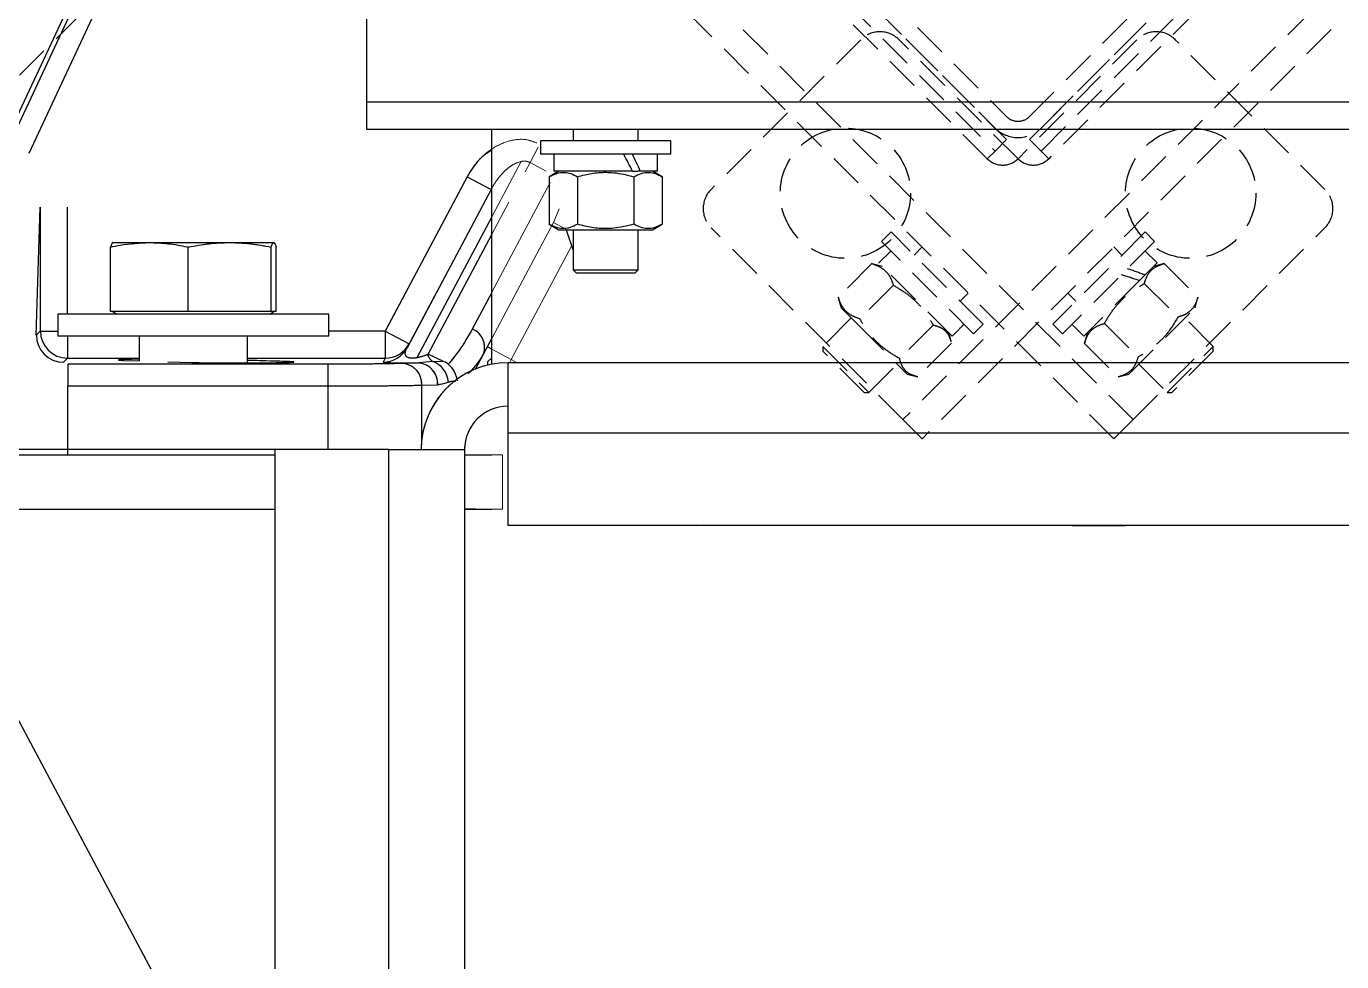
# Model space of a CAD drawing. Header units: millimetres. Extents: x -962 to 79815, y -55582 to 115780.
# Drawn here: x 14341 to 14894, y 79929 to 80323 of the extents above; entities that cross this region are included whole.
import ezdxf

# ---------------------------------------------------------------- set-up
doc = ezdxf.new("R2010")
doc.units = ezdxf.units.MM
doc.linetypes.add('HIDDEN', pattern=[9.525, 6.35, -3.175])
doc.linetypes.add('PHANTOM', pattern=[63.5, 31.75, -6.35, 6.35, -6.35, 6.35, -6.35])
doc.layers.add('02-Rotation', color=6, linetype='HIDDEN')

# ---------------------------------------------------------------- blocks, each defined once
blk = doc.blocks.new('*U167')
for p, q in [((-120, -90), (-120, -40)), ((120, -90), (-120, -90)), ((-120, -95), (-120, -90)), ((120, -95), (-120, -95)), ((-82, -95), (-82, -97.1)), ((-70, -97.1), (-70, -95)), ((-88, -97.1), (-88, -99.6)), ((-64, -97.1), (-88, -97.1)), ((-64, -99.6), (-64, -97.1)), ((-64, -99.6), (-88, -99.6)), ((-85.55, -99.6), (-85.55, -102.7)), ((-66.45, -102.7), (-66.45, -99.6)), ((-84.62, -102.7), (-86.39, -103.72)), ((-86.39, -103.72), (-86.39, -112.48)), ((-71.06, -102.7), (-85.55, -102.7)), ((-81.2, -103.72), (-81.2, -112.48)), ((-71.06, -102.7), (-70.1, -102.7)), ((-70.8, -103.72), (-70.8, -112.48)), ((-69.61, -102.7), (-70.1, -102.7)), ((-66.45, -102.7), (-69.61, -102.7)), ((-65.61, -103.72), (-67.38, -102.7)), ((-65.61, -103.72), (-65.61, -112.48)), ((-86.39, -112.48), (-84.62, -113.5)), ((-84.62, -113.5), (-67.38, -113.5)), ((-82, -113.5), (-82, -120.9)), ((-70, -120.9), (-70, -113.5)), ((-67.38, -113.5), (-65.61, -112.48)), ((-82, -120.9), (-81.4, -121.5)), ((-82, -120.9), (-70, -120.9)), ((-70.6, -121.5), (-70, -120.9)), ((-70.6, -121.5), (-81.4, -121.5))]:
    blk.add_line(p, q)
for centre, start_param, end_param in [((-76, -102.7), 4.587219, 4.775746), ((-76, -99.6), 4.398692, 4.587219)]:
    blk.add_ellipse(centre, major_axis=(-8.72, 16.41), ratio=0.236703, start_param=start_param, end_param=end_param)
for points, knots in [([(-86.39, -103.72), (-85.94, -103.49), (-85.03, -103.02), (-83.68, -102.85), (-82.39, -103.1), (-81.6, -103.51), (-81.2, -103.72)], [0, 0, 0, 0, 0.264605, 0.534949, 0.765344, 1, 1, 1, 1]), ([(-81.2, -103.72), (-80.75, -103.6), (-79.46, -103.25), (-77.25, -102.9), (-74.17, -102.89), (-72.05, -103.41), (-70.8, -103.72)], [0, 0, 0, 0, 0.131004, 0.38054, 0.636178, 1, 1, 1, 1]), ([(-70.8, -103.72), (-70.35, -103.49), (-69.44, -103.02), (-68.09, -102.85), (-66.8, -103.1), (-66.01, -103.51), (-65.61, -103.72)], [0, 0, 0, 0, 0.264605, 0.534949, 0.765344, 1, 1, 1, 1]), ([(-81.2, -112.48), (-81.65, -112.71), (-82.56, -113.18), (-83.91, -113.35), (-85.2, -113.1), (-85.99, -112.69), (-86.39, -112.48)], [0, 0, 0, 0, 0.264605, 0.534949, 0.765344, 1, 1, 1, 1]), ([(-70.8, -112.48), (-72.05, -112.79), (-74.15, -113.3), (-77.22, -113.31), (-79.44, -112.96), (-80.75, -112.6), (-81.2, -112.48)], [0, 0, 0, 0, 0.363821, 0.613049, 0.868997, 1, 1, 1, 1]), ([(-65.61, -112.48), (-66.06, -112.71), (-66.97, -113.18), (-68.32, -113.35), (-69.61, -113.1), (-70.4, -112.69), (-70.8, -112.48)], [0, 0, 0, 0, 0.264605, 0.534949, 0.765344, 1, 1, 1, 1])]:
    blk.add_open_spline(points, degree=3, knots=knots)
blk = doc.blocks.new('*U168')
for p, q in [((-1322.29, -1223.29), (1223.29, 1322.29)), ((148.49, 21.21), (-21.21, -148.49)), ((152.03, 17.68), (-17.68, -152.03)), ((4.24, -98.99), (98.99, -4.24)), ((5.66, -93.34), (93.34, -5.66)), ((100.41, -5.66), (5.66, -100.41)), ((-28.99, -78.49), (-56.57, -106.07)), ((0, -100.41), (-21.92, -78.49)), ((2.12, -96.87), (5.66, -93.34)), ((2.12, -96.87), (4.24, -98.99)), ((4.24, -98.99), (5.66, -100.41)), ((-21.21, -148.49), (-56.57, -113.14)), ((23.41, -113.91), (6.43, -130.89)), ((25.17, -115.68), (23.41, -113.91)), ((25.17, -115.68), (8.2, -132.65)), ((19.16, -118.16), (17.68, -116.67)), ((25.63, -119.61), (23.44, -117.42)), ((25.63, -119.61), (23.4, -121.84)), ((26.95, -119.73), (24.98, -120.26)), ((26.95, -119.73), (33.14, -125.93)), ((22.38, -122.86), (12.13, -133.11)), ((22.38, -122.86), (23.05, -122.19)), ((23.4, -121.84), (23.05, -122.19)), ((23.28, -123.41), (29.47, -129.6)), ((9.19, -125.16), (10.68, -126.64)), ((32.62, -127.9), (33.14, -125.93)), ((20.42, -140.1), (32.62, -127.9)), ((6.43, -130.89), (8.2, -132.65)), ((15.93, -130.76), (22.12, -136.95)), ((35.99, -134.99), (30.76, -129.75)), ((9.93, -130.92), (12.13, -133.11)), ((12.78, -132.46), (12.25, -134.43)), ((12.25, -134.43), (18.45, -140.62)), ((27.51, -143.47), (35.99, -134.99)), ((35.99, -135.84), (35.99, -134.99)), ((35.99, -135.84), (28.35, -143.47)), ((18.45, -140.62), (20.42, -140.1)), ((22.27, -138.24), (27.51, -143.47)), ((27.51, -143.47), (28.35, -143.47)), ((-17.68, -152.03), (-21.21, -148.49))]:
    blk.add_line(p, q)
for points in [[(-94.75, -4.24), (-4.24, -94.75, 0.414214), (4.24, -94.75), (94.75, -4.24, 0.414214), (94.75, 4.24), (4.24, 94.75, 0.414214), (-4.24, 94.75), (-94.75, 4.24, 0.414214)], [(-92.63, -2.12), (-2.12, -92.63, 0.414214), (2.12, -92.63), (92.63, -2.12, 0.414214), (92.63, 2.12), (2.12, 92.63, 0.414214), (-2.12, 92.63), (-92.63, 2.12, 0.414214)]]:
    blk.add_lwpolyline(points, format="xyb", close=True)
blk.add_circle((-31.82, -106.77), 12)
for centre, radius, start, end in [((-25.46, -82.02), 5, 45, 135), ((2.83, -97.58), 4, 225, 315), ((-53.03, -109.6), 5, 135, 225)]:
    blk.add_arc(centre, radius, start, end)
for centre, start_param, end_param in [((16.69, -124.17), 4.398692, 4.587219), ((18.88, -126.36), 4.587219, 4.775746)]:
    blk.add_ellipse(centre, major_axis=(-17.77, 5.44), ratio=0.236703, start_param=start_param, end_param=end_param)
for points, knots in [([(23.28, -123.41), (23.43, -122.92), (23.74, -121.95), (24.58, -120.87), (25.67, -120.14), (26.52, -119.87), (26.95, -119.73)], [0, 0, 0, 0, 0.264605, 0.534949, 0.765344, 1, 1, 1, 1]), ([(15.93, -130.76), (16.16, -130.36), (16.82, -129.2), (18.14, -127.38), (20.31, -125.2), (22.18, -124.07), (23.28, -123.41)], [0, 0, 0, 0, 0.131004, 0.38054, 0.636178, 1, 1, 1, 1]), ([(33.14, -125.93), (32.99, -126.41), (32.68, -127.39), (31.84, -128.46), (30.75, -129.2), (29.9, -129.47), (29.47, -129.6)], [0, 0, 0, 0, 0.264605, 0.534949, 0.765344, 1, 1, 1, 1]), ([(12.25, -134.43), (12.41, -133.95), (12.72, -132.97), (13.55, -131.89), (14.65, -131.16), (15.5, -130.89), (15.93, -130.76)], [0, 0, 0, 0, 0.264605, 0.534949, 0.765344, 1, 1, 1, 1]), ([(29.47, -129.6), (28.8, -130.7), (27.69, -132.55), (25.51, -134.72), (23.7, -136.05), (22.52, -136.72), (22.12, -136.95)], [0, 0, 0, 0, 0.363821, 0.613049, 0.868997, 1, 1, 1, 1]), ([(22.12, -136.95), (21.97, -137.43), (21.65, -138.41), (20.82, -139.49), (19.73, -140.22), (18.88, -140.49), (18.45, -140.62)], [0, 0, 0, 0, 0.264605, 0.534949, 0.765344, 1, 1, 1, 1])]:
    blk.add_open_spline(points, degree=3, knots=knots)
blk = doc.blocks.new('*U169')
for p, q in [((21.21, -148.49), (-148.49, 21.21)), ((17.68, -152.03), (-152.03, 17.68)), ((-98.99, -4.24), (-4.24, -98.99)), ((-5.66, -100.41), (-100.41, -5.66)), ((-93.34, -5.66), (-5.66, -93.34)), ((21.92, -78.49), (0, -100.41)), ((56.57, -106.07), (28.99, -78.49)), ((-5.66, -93.34), (-2.12, -96.87)), ((-2.12, -96.87), (-4.24, -98.99)), ((-5.66, -100.41), (-4.24, -98.99)), ((-23.41, -113.91), (-25.17, -115.68)), ((-6.43, -130.89), (-23.41, -113.91)), ((21.21, -148.49), (56.57, -113.14)), ((-8.2, -132.65), (-25.17, -115.68)), ((-23.44, -117.42), (-25.63, -119.61)), ((-17.68, -116.67), (-19.16, -118.16)), ((-26.94, -119.74), (-33.13, -125.94)), ((-26.62, -119.83), (-26.94, -119.74)), ((-24.98, -120.26), (-26.64, -119.82)), ((-12.13, -133.11), (-25.63, -119.61)), ((-33.13, -125.94), (-33.05, -126.25)), ((-22.96, -123.73), (-29.15, -129.92)), ((-10.68, -126.64), (-9.19, -125.16)), ((-33.06, -126.24), (-32.62, -127.9)), ((-32.62, -127.9), (-29.3, -131.21)), ((-30.76, -129.75), (-35.99, -134.99)), ((-8.2, -132.65), (-6.43, -130.89)), ((-29.3, -131.21), (-20.42, -140.1)), ((-15.62, -131.07), (-21.81, -137.26)), ((-12.34, -134.12), (-12.78, -132.46)), ((-12.13, -133.11), (-11.31, -132.29)), ((-35.99, -134.99), (-35.99, -135.84)), ((-35.99, -134.99), (-27.51, -143.47)), ((-12.26, -134.42), (-18.46, -140.61)), ((-28.35, -143.47), (-35.99, -135.84)), ((-27.51, -143.47), (-22.27, -138.24)), ((-20.42, -140.1), (-18.46, -140.61)), ((-28.35, -143.47), (-27.51, -143.47)), ((17.68, -152.03), (21.21, -148.49))]:
    blk.add_line(p, q)
for points in [[(-4.24, 94.75), (-94.75, 4.24, 0.414214), (-94.75, -4.24), (-4.24, -94.75, 0.414214), (4.24, -94.75), (94.75, -4.24, 0.414214), (94.75, 4.24), (4.24, 94.75, 0.414214)], [(-2.12, 92.63), (-92.63, 2.12, 0.414214), (-92.63, -2.12), (-2.12, -92.63, 0.414214), (2.12, -92.63), (92.63, -2.12, 0.414214), (92.63, 2.12), (2.12, 92.63, 0.414214)]]:
    blk.add_lwpolyline(points, format="xyb", close=True)
blk.add_circle((31.82, -106.77), 12)
for centre, radius, start, end in [((25.46, -82.02), 5, 45, 135), ((-2.83, -97.58), 4, 225, 315), ((53.03, -109.6), 5, 315, 45)]:
    blk.add_arc(centre, radius, start, end)
for centre, start_param, end_param in [((-18.88, -126.36), 4.817149, 4.935609), ((-16.69, -124.17), 4.723073, 4.747082)]:
    blk.add_ellipse(centre, major_axis=(12.4, 10.98), ratio=0.574531, start_param=start_param, end_param=end_param)
for points, knots in [([(-26.94, -119.74), (-26.43, -119.92), (-25.4, -120.29), (-24.24, -121.21), (-23.43, -122.37), (-23.11, -123.27), (-22.96, -123.73)], [0, 0, 0, 0, 0.264605, 0.534949, 0.765344, 1, 1, 1, 1]), ([(-29.15, -129.92), (-29.66, -129.74), (-30.69, -129.37), (-31.85, -128.46), (-32.66, -127.29), (-32.98, -126.39), (-33.13, -125.94)], [0, 0, 0, 0, 0.264605, 0.534949, 0.765344, 1, 1, 1, 1]), ([(-22.96, -123.73), (-22.15, -124.2), (-20.53, -125.16), (-18.51, -126.94), (-16.86, -128.94), (-16.03, -130.36), (-15.62, -131.07)], [0, 0, 0, 0, 0.2646054, 0.5349487, 0.7653436, 1, 1, 1, 1]), ([(-21.81, -137.26), (-22.61, -136.79), (-24.23, -135.83), (-26.26, -134.04), (-27.91, -132.04), (-28.73, -130.63), (-29.15, -129.92)], [0, 0, 0, 0, 0.2646054, 0.5349487, 0.7653436, 1, 1, 1, 1]), ([(-15.62, -131.07), (-15.39, -131.12), (-14.72, -131.29), (-13.76, -131.76), (-12.82, -132.67), (-12.53, -133.62), (-12.38, -134.13)], [0, 0, 0, 0, 0.139472, 0.405139, 0.677302, 1, 1, 1, 1]), ([(-18.46, -140.61), (-19.26, -140.34), (-20.19, -140.06), (-21.11, -139.12), (-21.58, -138.17), (-21.75, -137.49), (-21.81, -137.26)], [0, 0, 0, 0, 0.322696, 0.588035, 0.860528, 1, 1, 1, 1])]:
    blk.add_open_spline(points, degree=3, knots=knots)
blk = doc.blocks.new('*U170')
at = {"color": 7, "linetype": 'Continuous', "lineweight": 25}
for p, q in [((-120, -90), (-120, -40)), ((-187.51, -99.23), (-169.94, -61.57)), ((120, -90), (-120, -90)), ((-120, -95), (-120, -90)), ((120, -95), (-120, -95)), ((-97, -138.28), (-97, -95)), ((-82, -95), (-82, -97.1)), ((-70, -97.1), (-70, -95)), ((-88, -97.1), (-88, -99.6)), ((-64, -97.1), (-88, -97.1)), ((-64, -99.6), (-64, -97.1)), ((-64, -99.6), (-88, -99.6)), ((-85.55, -99.6), (-85.55, -102.7)), ((-66.45, -102.7), (-66.45, -99.6)), ((-101.53, -103.73), (-116.65, -132.17)), ((-101.53, -103.73), (-97.12, -106.08)), ((-84.62, -102.7), (-86.39, -103.72)), ((-86.39, -103.72), (-86.39, -112.48)), ((-71.06, -102.7), (-85.55, -102.7)), ((-81.2, -103.72), (-81.2, -112.48)), ((-71.06, -102.7), (-70.1, -102.7)), ((-70.8, -103.72), (-70.8, -112.48)), ((-69.61, -102.7), (-70.1, -102.7)), ((-66.45, -102.7), (-69.61, -102.7)), ((-65.61, -103.72), (-67.38, -102.7)), ((-65.61, -103.72), (-65.61, -112.48)), ((-97.12, -106.08), (-112.61, -135.23)), ((-180.94, -132.91), (-180.2, -109.36)), ((-180.2, -109.36), (-180.2, -132.17)), ((-86.39, -112.48), (-84.62, -113.5)), ((-84.62, -113.5), (-67.38, -113.5)), ((-83.3, -113.5), (-82, -117.33)), ((-82, -113.5), (-82, -120.9)), ((-70, -120.9), (-70, -113.5)), ((-67.38, -113.5), (-65.61, -112.48)), ((-166.81, -115.86), (-160.11, -115.86)), ((-160.11, -115.86), (-145.3, -115.86)), ((-145.3, -115.86), (-137.19, -115.86)), ((-167.28, -128.58), (-167.28, -116.7)), ((-152.94, -128.58), (-152.94, -116.7)), ((-137.66, -128.58), (-137.66, -116.7)), ((-136.72, -128.58), (-136.72, -116.7)), ((-82, -120.9), (-81.4, -121.5)), ((-82, -120.9), (-70, -120.9)), ((-70.6, -121.5), (-70, -120.9)), ((-70.6, -121.5), (-81.4, -121.5)), ((-177, -129.08), (-177, -133.08)), ((-127, -129.08), (-177, -129.08)), ((-160.11, -128.58), (-167.28, -128.58)), ((-166.83, -128.58), (-166.09, -129.08)), ((-152.94, -128.58), (-160.11, -128.58)), ((-145.3, -128.58), (-152.94, -128.58)), ((-137.66, -128.58), (-145.3, -128.58)), ((-137.91, -129.08), (-137.17, -128.58)), ((-137.19, -128.58), (-137.66, -128.58)), ((-136.72, -128.58), (-137.19, -128.58)), ((-127, -133.08), (-127, -129.08)), ((-180.2, -132.17), (-180.94, -132.91)), ((-127, -133.08), (-177, -133.08)), ((-162, -133.08), (-162, -137.68)), ((-142, -138.03), (-142, -133.08)), ((-116.65, -132.17), (-112.24, -134.52)), ((-116.65, -132.17), (-116.65, -137.17)), ((-98.51, -136.4), (-97, -133.55)), ((-175.94, -137.91), (-175.2, -137.17)), ((-164.81, -137.57), (-162, -137.66)), ((-156.67, -137.83), (-152.25, -137.96)), ((-116.65, -137.17), (-117.03, -137.88)), ((-110.43, -138.05), (-113.36, -138.14)), ((-107.87, -137.77), (-110.43, -138.05)), ((-105.74, -137.83), (-108.73, -136.45)), ((-105.74, -137.83), (-107.87, -137.77)), ((-99.98, -139.16), (-98.51, -136.4)), ((-97, -137.1), (-97.7, -137.8)), ((-97.7, -138.43), (-97.7, -137.8)), ((-94, -151), (-94, -138)), ((94, -138), (-94, -138)), ((-175.16, -138.28), (-175.16, -142.27)), ((-127.22, -138.28), (-175.16, -138.28)), ((-127.22, -138.28), (-127.22, -142.27)), ((-175.16, -154), (-175.16, -142.27)), ((-175.16, -142.27), (-127.22, -142.27)), ((-127.22, -142.27), (-127.22, -154)), ((-109.9, -142.14), (-106.97, -142.05)), ((94, -151), (-94, -151)), ((-94, -168), (-94, -151)), ((-205, -155), (-137, -155)), ((-175.16, -154), (-193.16, -154)), ((-175.16, -155), (-175.16, -154)), ((-116, -154), (-137, -154)), ((-137, -154), (-137, -348)), ((-116, -154), (-116, -348)), ((-116, -154), (-102, -154)), ((-102, -154), (-102, -348)), ((-102, -155), (-97, -155)), ((-205, -165), (-137, -165)), ((-102, -165), (-97, -165)), ((-100, -165), (-102, -165)), ((94, -168), (-94, -168)), ((19.82, -168.04), (10.01, -168.04)), ((-197, -180), (-137, -292.5))]:
    blk.add_line(p, q, dxfattribs=at)
at = {"color": 8, "linetype": 'PHANTOM', "lineweight": 18}
for p, q in [((-172.78, -79.06), (-161.35, -54.56)), ((-88.45, -98.29), (-89.94, -101.11)), ((-88.45, -98.29), (-89.94, -101.11)), ((-89.94, -101.11), (-86.95, -102.7)), ((-89.94, -101.11), (-86.95, -102.7)), ((-86.24, -104.8), (-100.59, -131.79)), ((-86.24, -104.8), (-100.59, -131.79)), ((-84.6, -109.66), (-85.64, -112.19)), ((-84.6, -109.66), (-85.64, -112.19)), ((-83.32, -113.42), (-85.64, -112.19)), ((-83.32, -113.42), (-85.64, -112.19)), ((-93.39, -137.42), (-82.28, -116.51)), ((-93.39, -137.42), (-82.28, -116.51)), ((-116.65, -132.17), (-127, -132.17)), ((-116.65, -132.17), (-126.93, -132.17)), ((-142, -137.17), (-116.65, -137.17)), ((-140.2, -137.17), (-116.65, -137.17)), ((-135.16, -137.76), (-135.16, -137.96)), ((-135.16, -137.76), (-135.16, -137.96)), ((-93.7, -138), (-93.39, -137.42)), ((-93.7, -138), (-93.39, -137.42)), ((-92.3, -138), (-93.39, -137.42)), ((-92.3, -138), (-93.39, -137.42)), ((-127.22, -138.28), (-160.66, -138.28)), ((-127.22, -138.28), (-139.56, -138.28)), ((-144.43, -142.27), (-127.22, -142.27)), ((-109.9, -152.19), (-109.9, -142.14)), ((-109.9, -152.19), (-109.9, -142.14)), ((-61.28, -151), (-94, -151)), ((-137, -154), (-169.74, -154)), ((-137, -154), (-168.62, -154)), ((-116, -154), (-116, -218.01))]:
    blk.add_line(p, q, dxfattribs=at)
at = {"color": 8, "linetype": 'Continuous', "lineweight": 25}
for p, q in [((-169.1, -61.7), (-185.88, -97.68)), ((-182.25, -99.37), (-165, -62.37)), ((-97.12, -106.08), (-97, -105.88)), ((-175.2, -129.08), (-175.2, -109.36)), ((-97, -111.14), (-110.81, -137.1)), ((-108.73, -136.45), (-97, -114.38)), ((-97, -125.03), (-100.59, -131.79)), ((-180.2, -132.17), (-177, -132.17)), ((-175.2, -133.08), (-175.2, -137.17)), ((-116.65, -132.17), (-127, -132.17)), ((-97, -135.5), (-97.81, -135.07)), ((-175.2, -137.17), (-162, -137.17)), ((-142, -137.17), (-116.65, -137.17)), ((-135.16, -137.76), (-135.16, -137.96)), ((-109.9, -152.19), (-109.9, -142.14)), ((-137, -154), (-175.16, -154))]:
    blk.add_line(p, q, dxfattribs=at)
at = {"color": 7, "linetype": 'PHANTOM', "lineweight": 18}
for p, q in [((-91.56, -100.91), (-110.81, -137.1)), ((-91.56, -100.91), (-110.81, -137.1)), ((-108.73, -136.45), (-89.94, -101.11)), ((-108.73, -136.45), (-89.94, -101.11)), ((-101.53, -103.73), (-116.65, -132.17)), ((-101.53, -103.73), (-116.65, -132.17)), ((-101.53, -103.73), (-97.12, -106.08)), ((-101.53, -103.73), (-97.12, -106.08)), ((-97.12, -106.08), (-112.61, -135.23)), ((-97.12, -106.08), (-112.61, -135.23)), ((-98.51, -136.4), (-85.64, -112.19)), ((-98.51, -136.4), (-85.64, -112.19)), ((-150.67, -115.86), (-145.3, -115.86)), ((-147.81, -116.01), (-145.3, -115.86)), ((-147.72, -115.86), (-145.3, -115.86)), ((-145.3, -115.86), (-137.19, -115.86)), ((-145.3, -115.86), (-137.19, -115.86)), ((-137.66, -128.58), (-137.66, -116.7)), ((-136.72, -117.04), (-136.72, -116.7)), ((-136.72, -128.58), (-136.72, -116.7)), ((-152.94, -128.58), (-152.94, -124.91)), ((-127, -129.08), (-155.36, -129.08)), ((-152.94, -128.58), (-155.07, -128.58)), ((-145.3, -128.58), (-152.94, -128.58)), ((-137.66, -128.58), (-145.3, -128.58)), ((-137.91, -129.08), (-137.17, -128.58)), ((-137.19, -128.58), (-137.66, -128.58)), ((-136.72, -128.58), (-137.19, -128.58)), ((-127, -129.08), (-127.55, -129.08)), ((-127, -130.03), (-127, -129.08)), ((-127, -133.08), (-127, -129.08)), ((-127, -133.08), (-157.66, -133.08)), ((-142, -138.03), (-142, -133.08)), ((-127, -133.08), (-128.51, -133.08)), ((-127, -133.08), (-127, -132.21)), ((-116.65, -132.17), (-112.24, -134.52)), ((-116.65, -132.17), (-116.65, -137.17)), ((-116.65, -132.17), (-112.24, -134.52)), ((-116.65, -132.17), (-116.65, -137.17)), ((-93.39, -137.42), (-97.81, -135.07)), ((-93.39, -137.42), (-97.81, -135.07)), ((-156.67, -137.83), (-152.25, -137.96)), ((-135.16, -137.76), (-139.94, -137.62)), ((-116.65, -137.17), (-117.03, -137.88)), ((-116.65, -137.17), (-117.03, -137.88)), ((-110.43, -138.05), (-113.36, -138.14)), ((-110.43, -138.05), (-113.36, -138.14)), ((-107.87, -137.77), (-110.43, -138.05)), ((-107.87, -137.77), (-110.43, -138.05)), ((-105.74, -137.83), (-108.73, -136.45)), ((-105.74, -137.83), (-108.73, -136.45)), ((-105.74, -137.83), (-107.87, -137.77)), ((-105.74, -137.83), (-107.87, -137.77)), ((-99.98, -139.16), (-98.51, -136.4)), ((-99.98, -139.16), (-98.51, -136.4)), ((-94, -151), (-94, -138)), ((-30.02, -138), (-94, -138)), ((-94, -151), (-94, -138)), ((94, -138), (50.67, -138)), ((-127.22, -138.28), (-127.22, -142.27)), ((-127.22, -138.28), (-127.22, -142.27)), ((-127.22, -142.27), (-127.22, -154)), ((-127.22, -142.27), (-127.22, -154)), ((-109.9, -142.14), (-106.97, -142.05)), ((-109.9, -142.14), (-106.97, -142.05)), ((-94, -168), (-94, -151)), ((-94, -168), (-94, -151)), ((-170.35, -155), (-137, -155)), ((-170.32, -155), (-137, -155)), ((-137, -154), (-137, -348)), ((-116, -154), (-137, -154)), ((-116, -154), (-137, -154)), ((-137, -154), (-137, -243.73)), ((-116, -154), (-116, -348)), ((-116, -154), (-102, -154)), ((-116, -154), (-102, -154)), ((-102, -154), (-102, -348)), ((-102, -154), (-102, -200.87)), ((-102, -155), (-95, -155)), ((-102, -155), (-95, -155)), ((-95, -165), (-95, -155)), ((-95, -165), (-95, -155)), ((-185.29, -165), (-137, -165)), ((-176.09, -165), (-137, -165)), ((-102, -165), (-95, -165)), ((-100, -165), (-102, -165)), ((-102, -165), (-95, -165)), ((-100, -165), (-102, -165)), ((-75.16, -168), (-94, -168))]:
    blk.add_line(p, q, dxfattribs=at)
at = {"color": 7, "linetype": 'Continuous', "lineweight": 25, "flags": 128}
blk.add_lwpolyline([(-58.91, -168), (-59.23, -168.03), (-60.79, -168)], dxfattribs=at)
at = {"color": 7, "linetype": 'Continuous', "lineweight": 25}
for centre, radius, start, end in [((-175.93, -132.91), 5, 180.0204, 269.9796), ((-175.19, -132.17), 5, 180.0204, 269.9796), ((-101.94, -135.17), 3.64, 340.1919, 68.3315), ((-117.03, -132.88), 5, 269.9878, 331.9977), ((-116.65, -132.17), 5, 269.9878, 331.9977), ((-113.69, -141.92), 3.8, 356.7758, 85.0196), ((-110.76, -141.83), 3.8, 356.7758, 85.0196), ((-94, -154), 16, 90, 180), ((-105.94, -135.26), 3.17, 203.0023, 232.4798), ((-109.33, -141.87), 4.35, 3.966, 70.4031), ((-94, -154), 8, 90, 180)]:
    blk.add_arc(centre, radius, start, end, dxfattribs=at)
at = {"color": 7, "linetype": 'PHANTOM', "lineweight": 18}
for centre, radius, start, end in [((-101.94, -135.17), 3.64, 340.1919, 68.3315), ((-101.94, -135.17), 3.64, 340.1919, 68.3315), ((-117.03, -132.88), 5, 269.9878, 331.9977), ((-117.03, -132.88), 5, 269.9878, 331.9977), ((-116.65, -132.17), 5, 269.9878, 331.9977), ((-116.65, -132.17), 5, 269.9878, 331.9977), ((-113.69, -141.92), 3.8, 356.7758, 85.0196), ((-113.69, -141.92), 3.8, 356.7758, 85.0196), ((-110.76, -141.83), 3.8, 356.7758, 85.0196), ((-110.76, -141.83), 3.8, 356.7758, 85.0196), ((-94, -154), 16, 90, 180), ((-94, -154), 16, 90, 180), ((-105.94, -135.26), 3.17, 203.0023, 232.4798), ((-105.94, -135.26), 3.17, 203.0023, 232.4798), ((-109.33, -141.87), 4.35, 3.966, 70.4031), ((-109.33, -141.87), 4.35, 3.966, 70.4031), ((-94, -154), 8, 90, 180), ((-94, -154), 8, 90, 180)]:
    blk.add_arc(centre, radius, start, end, dxfattribs=at)
at = {"color": 7, "linetype": 'Continuous', "lineweight": 25}
for centre, start_param, end_param in [((-76, -102.7), 4.587219, 4.775746), ((-76, -99.6), 4.398692, 4.587219)]:
    blk.add_ellipse(centre, major_axis=(-8.72, 16.41), ratio=0.236703, start_param=start_param, end_param=end_param, dxfattribs=at)
at = {"color": 8, "linetype": 'PHANTOM', "lineweight": 18}
for points, knots in [([(-88.71, -97.5), (-89.31, -97.27), (-90.78, -96.7), (-93.49, -96.93), (-96.58, -98.16), (-99.48, -100.47), (-100.86, -102.66), (-101.53, -103.73)], [0, 0, 0, 0, 0.1212377, 0.302745, 0.504848, 0.7565775, 1, 1, 1, 1]), ([(-88.71, -97.5), (-89.31, -97.27), (-90.78, -96.7), (-93.49, -96.93), (-96.58, -98.16), (-99.48, -100.47), (-100.86, -102.66), (-101.53, -103.73)], [0, 0, 0, 0, 0.1212377, 0.302745, 0.504848, 0.7565775, 1, 1, 1, 1]), ([(-101.41, -140), (-101.14, -139.77), (-100.58, -139.27), (-99.85, -138.44), (-99.13, -137.49), (-98.73, -136.78), (-98.51, -136.4)], [0, 0, 0, 0, 0.221433, 0.46825, 0.709534, 1, 1, 1, 1]), ([(-101.41, -140), (-101.14, -139.77), (-100.58, -139.27), (-99.85, -138.44), (-99.13, -137.49), (-98.73, -136.78), (-98.51, -136.4)], [0, 0, 0, 0, 0.221433, 0.46825, 0.709534, 1, 1, 1, 1]), ([(-105, -141.57), (-104.68, -141.47), (-104.25, -141.33), (-103.8, -141.39), (-103.68, -141.4)], [0, 0, 0, 0, 0.708872, 1, 1, 1, 1]), ([(-105, -141.57), (-104.68, -141.47), (-104.25, -141.33), (-103.8, -141.39), (-103.68, -141.4)], [0, 0, 0, 0, 0.708872, 1, 1, 1, 1])]:
    blk.add_open_spline(points, degree=3, knots=knots, dxfattribs=at)
at = {"color": 8, "linetype": 'Continuous', "lineweight": 25}
for points, knots in [([(-97, -98.77), (-97.82, -99.35), (-99.69, -100.67), (-100.87, -102.64), (-101.53, -103.73)], [0, 0, 0, 0, 0.441275, 1, 1, 1, 1]), ([(-101.41, -140), (-101.14, -139.77), (-100.58, -139.27), (-99.85, -138.44), (-99.13, -137.49), (-98.73, -136.78), (-98.51, -136.4)], [0, 0, 0, 0, 0.221433, 0.46825, 0.709534, 1, 1, 1, 1]), ([(-105, -141.57), (-104.68, -141.47), (-104.25, -141.33), (-103.8, -141.39), (-103.68, -141.4)], [0, 0, 0, 0, 0.708872, 1, 1, 1, 1])]:
    blk.add_open_spline(points, degree=3, knots=knots, dxfattribs=at)
at = {"color": 7, "linetype": 'PHANTOM', "lineweight": 18}
for points, knots in [([(-97.12, -106.08), (-96.87, -105.65), (-96.37, -104.77), (-95.49, -103.61), (-94.6, -102.65), (-93.76, -101.95), (-92.82, -101.31), (-92.05, -101.06), (-91.56, -100.91)], [0, 0, 0, 0, 0.194419, 0.390203, 0.567243, 0.697801, 0.810831, 1, 1, 1, 1]), ([(-97.12, -106.08), (-96.87, -105.65), (-96.37, -104.77), (-95.49, -103.61), (-94.6, -102.65), (-93.76, -101.95), (-92.82, -101.31), (-92.05, -101.06), (-91.56, -100.91)], [0, 0, 0, 0, 0.194419, 0.390203, 0.567243, 0.697801, 0.810831, 1, 1, 1, 1]), ([(-91.56, -100.91), (-91.27, -100.87), (-90.72, -100.8), (-90.19, -101.01), (-89.94, -101.11)], [0, 0, 0, 0, 0.530151, 1, 1, 1, 1]), ([(-91.56, -100.91), (-91.27, -100.87), (-90.72, -100.8), (-90.19, -101.01), (-89.94, -101.11)], [0, 0, 0, 0, 0.530151, 1, 1, 1, 1]), ([(-150.41, -116.29), (-149.99, -116.22), (-148.3, -115.92), (-146.59, -115.89), (-145.3, -115.86)], [0, 0, 0, 0, 0.247385, 1, 1, 1, 1]), ([(-145.3, -115.86), (-144.02, -115.9), (-141.58, -115.98), (-139.17, -116.43), (-138.03, -116.64)], [0, 0, 0, 0, 0.522938, 1, 1, 1, 1]), ([(-145.3, -115.86), (-144.02, -115.9), (-141.46, -115.99), (-138.93, -116.46), (-137.66, -116.7)], [0, 0, 0, 0, 0.497781, 1, 1, 1, 1]), ([(-137.66, -116.7), (-137.58, -116.46), (-137.43, -115.99), (-137.27, -115.9), (-137.19, -115.86)], [0, 0, 0, 0, 0.498113, 1, 1, 1, 1]), ([(-137.6, -116.54), (-137.54, -116.37), (-137.41, -115.97), (-137.27, -115.9), (-137.19, -115.86)], [0, 0, 0, 0, 0.42627, 1, 1, 1, 1]), ([(-137.19, -115.86), (-137.11, -115.9), (-136.95, -115.99), (-136.79, -116.46), (-136.72, -116.7)], [0, 0, 0, 0, 0.497781, 1, 1, 1, 1]), ([(-137.19, -115.86), (-137.11, -115.9), (-136.95, -115.99), (-136.79, -116.46), (-136.72, -116.7)], [0, 0, 0, 0, 0.497781, 1, 1, 1, 1]), ([(-100.59, -131.79), (-101.35, -133.13), (-102.63, -135.4), (-104.32, -137.43), (-105.01, -138.27)], [0, 0, 0, 0, 0.58899, 1, 1, 1, 1]), ([(-100.59, -131.79), (-101.35, -133.13), (-102.63, -135.4), (-104.32, -137.43), (-105.01, -138.27)], [0, 0, 0, 0, 0.58899, 1, 1, 1, 1]), ([(-110.81, -137.1), (-110.91, -137.12), (-111.12, -137.16), (-111.43, -137.18), (-111.72, -137.19), (-111.98, -137.17), (-112.21, -137.13), (-112.5, -137.03), (-112.91, -136.73), (-113, -136.1), (-112.75, -135.54), (-112.61, -135.23)], [0, 0, 0, 0, 0.039808, 0.076059, 0.11055, 0.145351, 0.184017, 0.227304, 0.332408, 0.623608, 1, 1, 1, 1]), ([(-110.81, -137.1), (-110.91, -137.12), (-111.12, -137.16), (-111.43, -137.18), (-111.72, -137.19), (-111.98, -137.17), (-112.21, -137.13), (-112.5, -137.03), (-112.91, -136.73), (-113, -136.1), (-112.75, -135.54), (-112.61, -135.23)], [0, 0, 0, 0, 0.039808, 0.076059, 0.11055, 0.145351, 0.184017, 0.227304, 0.332408, 0.623608, 1, 1, 1, 1]), ([(-152.25, -137.96), (-151.88, -137.97), (-151.07, -137.99), (-149.36, -138.01), (-147.07, -138.03), (-144.21, -138.04), (-141.02, -138.04), (-137.94, -138.01), (-135.47, -137.97), (-133.94, -137.92), (-133.36, -137.87), (-133.53, -137.83), (-134.16, -137.79), (-134.85, -137.77), (-135.16, -137.76)], [0, 0, 0, 0, 0.057823, 0.12586, 0.205073, 0.295387, 0.394987, 0.499977, 0.604972, 0.704584, 0.794911, 0.874133, 0.942176, 1, 1, 1, 1]), ([(-135.16, -137.76), (-137.48, -137.7), (-139.9, -137.63), (-141.92, -137.57), (-142, -137.56)], [0, 0, 0, 0, 0.958351, 1, 1, 1, 1]), ([(-139.71, -138.02), (-139.14, -138.02), (-137.51, -138.01), (-135.48, -137.97), (-133.94, -137.92), (-133.36, -137.87), (-133.53, -137.83), (-134.16, -137.79), (-134.85, -137.77), (-135.16, -137.76)], [0, 0, 0, 0, 0.101969, 0.290538, 0.469438, 0.631663, 0.773945, 0.896149, 1, 1, 1, 1]), ([(-113.36, -138.14), (-113.92, -138.15), (-115.05, -138.18), (-117.37, -138.22), (-120.23, -138.25), (-123.57, -138.27), (-126.01, -138.27), (-127.22, -138.28)], [0, 0, 0, 0, 0.182344, 0.370681, 0.561551, 0.78452, 1, 1, 1, 1]), ([(-113.36, -138.14), (-113.92, -138.15), (-115.05, -138.18), (-117.37, -138.22), (-120.23, -138.25), (-123.57, -138.27), (-126.01, -138.27), (-127.22, -138.28)], [0, 0, 0, 0, 0.182344, 0.370681, 0.561551, 0.78452, 1, 1, 1, 1]), ([(-117.03, -137.88), (-117, -137.89), (-116.95, -137.92), (-116.38, -137.97), (-115.47, -138), (-114.33, -138.02), (-113.13, -138.04), (-111.8, -138.05), (-110.89, -138.05), (-110.43, -138.05)], [0, 0, 0, 0, 0.205936, 0.398476, 0.571189, 0.687401, 0.794745, 0.897517, 1, 1, 1, 1]), ([(-117.03, -137.88), (-117, -137.89), (-116.95, -137.92), (-116.38, -137.97), (-115.47, -138), (-114.33, -138.02), (-113.13, -138.04), (-111.8, -138.05), (-110.89, -138.05), (-110.43, -138.05)], [0, 0, 0, 0, 0.205936, 0.398476, 0.571189, 0.687401, 0.794745, 0.897517, 1, 1, 1, 1]), ([(-108.86, -136.5), (-109.18, -136.63), (-109.75, -136.85), (-110.49, -137.03), (-110.81, -137.1)], [0, 0, 0, 0, 0.5702023, 1, 1, 1, 1]), ([(-108.86, -136.5), (-109.18, -136.63), (-109.75, -136.85), (-110.49, -137.03), (-110.81, -137.1)], [0, 0, 0, 0, 0.5702023, 1, 1, 1, 1]), ([(-108.73, -136.45), (-108.76, -136.46), (-108.8, -136.47), (-108.84, -136.49), (-108.86, -136.5)], [0, 0, 0, 0, 0.56, 1, 1, 1, 1]), ([(-108.73, -136.45), (-108.76, -136.46), (-108.8, -136.47), (-108.84, -136.49), (-108.86, -136.5)], [0, 0, 0, 0, 0.56, 1, 1, 1, 1]), ([(-105.01, -138.27), (-105.12, -138.19), (-105.34, -138.01), (-105.61, -137.89), (-105.74, -137.83)], [0, 0, 0, 0, 0.484502, 1, 1, 1, 1]), ([(-105.01, -138.27), (-105.12, -138.19), (-105.34, -138.01), (-105.61, -137.89), (-105.74, -137.83)], [0, 0, 0, 0, 0.484502, 1, 1, 1, 1]), ([(-105.01, -138.27), (-104.8, -138.47), (-104.38, -138.87), (-103.9, -139.63), (-103.61, -140.32), (-103.48, -140.83), (-103.43, -141.08), (-103.4, -141.23), (-103.38, -141.29), (-103.37, -141.33)], [0, 0, 0, 0, 0.249061, 0.499048, 0.748373, 0.874188, 0.937104, 0.969037, 1, 1, 1, 1]), ([(-105.01, -138.27), (-104.8, -138.47), (-104.38, -138.87), (-103.9, -139.63), (-103.61, -140.32), (-103.48, -140.83), (-103.43, -141.08), (-103.4, -141.23), (-103.38, -141.29), (-103.37, -141.33)], [0, 0, 0, 0, 0.249061, 0.499048, 0.748373, 0.874188, 0.937104, 0.969037, 1, 1, 1, 1]), ([(-127.22, -142.27), (-125.49, -142.27), (-122.89, -142.27), (-119.58, -142.25), (-117.25, -142.24), (-115.12, -142.22), (-113.18, -142.2), (-111.37, -142.17), (-110.4, -142.15), (-109.9, -142.14)], [0, 0, 0, 0, 0.2466732, 0.3724691, 0.4997326, 0.6165857, 0.7389152, 0.8667202, 1, 1, 1, 1]), ([(-127.22, -142.27), (-125.49, -142.27), (-122.89, -142.27), (-119.58, -142.25), (-117.25, -142.24), (-115.12, -142.22), (-113.18, -142.2), (-111.37, -142.17), (-110.4, -142.15), (-109.9, -142.14)], [0, 0, 0, 0, 0.2466732, 0.3724691, 0.4997326, 0.6165857, 0.7389152, 0.8667202, 1, 1, 1, 1]), ([(-106.97, -142.05), (-106.6, -142), (-105.94, -141.91), (-105.28, -141.67), (-105, -141.57)], [0, 0, 0, 0, 0.559909, 1, 1, 1, 1]), ([(-106.97, -142.05), (-106.6, -142), (-105.94, -141.91), (-105.28, -141.67), (-105, -141.57)], [0, 0, 0, 0, 0.559909, 1, 1, 1, 1])]:
    blk.add_open_spline(points, degree=3, knots=knots, dxfattribs=at)
at = {"color": 7, "linetype": 'Continuous', "lineweight": 25}
for points, knots in [([(-86.39, -103.72), (-85.94, -103.49), (-85.03, -103.02), (-83.68, -102.85), (-82.39, -103.1), (-81.6, -103.51), (-81.2, -103.72)], [0, 0, 0, 0, 0.264605, 0.534949, 0.765344, 1, 1, 1, 1]), ([(-81.2, -103.72), (-80.75, -103.6), (-79.46, -103.25), (-77.25, -102.9), (-74.17, -102.89), (-72.05, -103.41), (-70.8, -103.72)], [0, 0, 0, 0, 0.131004, 0.38054, 0.636178, 1, 1, 1, 1]), ([(-70.8, -103.72), (-70.35, -103.49), (-69.44, -103.02), (-68.09, -102.85), (-66.8, -103.1), (-66.01, -103.51), (-65.61, -103.72)], [0, 0, 0, 0, 0.264605, 0.534949, 0.765344, 1, 1, 1, 1]), ([(-81.2, -112.48), (-81.65, -112.71), (-82.56, -113.18), (-83.91, -113.35), (-85.2, -113.1), (-85.99, -112.69), (-86.39, -112.48)], [0, 0, 0, 0, 0.264605, 0.534949, 0.765344, 1, 1, 1, 1]), ([(-70.8, -112.48), (-72.05, -112.79), (-74.15, -113.3), (-77.22, -113.31), (-79.44, -112.96), (-80.75, -112.6), (-81.2, -112.48)], [0, 0, 0, 0, 0.363821, 0.613049, 0.868997, 1, 1, 1, 1]), ([(-65.61, -112.48), (-66.06, -112.71), (-66.97, -113.18), (-68.32, -113.35), (-69.61, -113.1), (-70.4, -112.69), (-70.8, -112.48)], [0, 0, 0, 0, 0.264605, 0.534949, 0.765344, 1, 1, 1, 1]), ([(-167.28, -116.7), (-166.68, -116.57), (-164.32, -116.08), (-161.91, -115.95), (-160.11, -115.86)], [0, 0, 0, 0, 0.253067, 1, 1, 1, 1]), ([(-166.81, -115.86), (-166.89, -115.9), (-167.05, -115.99), (-167.21, -116.46), (-167.28, -116.7)], [0, 0, 0, 0, 0.497781, 1, 1, 1, 1]), ([(-160.11, -115.86), (-158.95, -115.9), (-156.61, -115.99), (-154.23, -116.42), (-153.01, -116.68), (-152.94, -116.7)], [0, 0, 0, 0, 0.484448, 0.973031, 1, 1, 1, 1]), ([(-152.94, -116.7), (-151.68, -116.46), (-149.15, -115.99), (-146.59, -115.9), (-145.3, -115.86)], [0, 0, 0, 0, 0.498113, 1, 1, 1, 1]), ([(-145.3, -115.86), (-144.02, -115.9), (-141.46, -115.99), (-138.93, -116.46), (-137.66, -116.7)], [0, 0, 0, 0, 0.497781, 1, 1, 1, 1]), ([(-137.66, -116.7), (-137.58, -116.46), (-137.43, -115.99), (-137.27, -115.9), (-137.19, -115.86)], [0, 0, 0, 0, 0.498113, 1, 1, 1, 1]), ([(-137.19, -115.86), (-137.11, -115.9), (-136.95, -115.99), (-136.79, -116.46), (-136.72, -116.7)], [0, 0, 0, 0, 0.497781, 1, 1, 1, 1]), ([(-100.59, -131.79), (-101.35, -133.13), (-102.63, -135.4), (-104.32, -137.43), (-105.01, -138.27)], [0, 0, 0, 0, 0.58899, 1, 1, 1, 1]), ([(-110.81, -137.1), (-110.91, -137.12), (-111.12, -137.16), (-111.43, -137.18), (-111.72, -137.19), (-111.98, -137.17), (-112.21, -137.13), (-112.5, -137.03), (-112.91, -136.73), (-113, -136.1), (-112.75, -135.54), (-112.61, -135.23)], [0, 0, 0, 0, 0.039808, 0.076059, 0.11055, 0.145351, 0.184017, 0.227304, 0.332408, 0.623608, 1, 1, 1, 1]), ([(-162, -137.36), (-162.17, -137.36), (-163.02, -137.37), (-164.32, -137.4), (-165.59, -137.44), (-165.74, -137.48), (-165.81, -137.49)], [0, 0, 0, 0, 0.067555, 0.337665, 0.69736, 1, 1, 1, 1]), ([(-165.81, -137.49), (-165.76, -137.51), (-165.66, -137.54), (-165.07, -137.56), (-164.81, -137.57)], [0, 0, 0, 0, 0.560004, 1, 1, 1, 1]), ([(-152.25, -137.96), (-151.88, -137.97), (-151.07, -137.99), (-149.36, -138.01), (-147.07, -138.03), (-144.21, -138.04), (-141.02, -138.04), (-137.94, -138.01), (-135.47, -137.97), (-133.94, -137.92), (-133.36, -137.87), (-133.53, -137.83), (-134.16, -137.79), (-134.85, -137.77), (-135.16, -137.76)], [0, 0, 0, 0, 0.057823, 0.12586, 0.205073, 0.295387, 0.394987, 0.499977, 0.604972, 0.704584, 0.794911, 0.874133, 0.942176, 1, 1, 1, 1]), ([(-135.16, -137.76), (-137.48, -137.7), (-139.9, -137.63), (-141.92, -137.57), (-142, -137.56)], [0, 0, 0, 0, 0.958351, 1, 1, 1, 1]), ([(-113.36, -138.14), (-113.92, -138.15), (-115.05, -138.18), (-117.37, -138.22), (-120.23, -138.25), (-123.57, -138.27), (-126.01, -138.27), (-127.22, -138.28)], [0, 0, 0, 0, 0.182344, 0.370681, 0.561551, 0.78452, 1, 1, 1, 1]), ([(-117.03, -137.88), (-117, -137.89), (-116.95, -137.92), (-116.38, -137.97), (-115.47, -138), (-114.33, -138.02), (-113.13, -138.04), (-111.8, -138.05), (-110.89, -138.05), (-110.43, -138.05)], [0, 0, 0, 0, 0.205936, 0.398476, 0.571189, 0.687401, 0.794745, 0.897517, 1, 1, 1, 1]), ([(-108.86, -136.5), (-109.18, -136.63), (-109.75, -136.85), (-110.49, -137.03), (-110.81, -137.1)], [0, 0, 0, 0, 0.5702023, 1, 1, 1, 1]), ([(-108.73, -136.45), (-108.76, -136.46), (-108.8, -136.47), (-108.84, -136.49), (-108.86, -136.5)], [0, 0, 0, 0, 0.56, 1, 1, 1, 1]), ([(-105.01, -138.27), (-105.12, -138.19), (-105.34, -138.01), (-105.61, -137.89), (-105.74, -137.83)], [0, 0, 0, 0, 0.484502, 1, 1, 1, 1]), ([(-105.01, -138.27), (-104.8, -138.47), (-104.38, -138.87), (-103.9, -139.63), (-103.61, -140.32), (-103.48, -140.83), (-103.43, -141.08), (-103.4, -141.23), (-103.38, -141.29), (-103.37, -141.33)], [0, 0, 0, 0, 0.249061, 0.499048, 0.748373, 0.874188, 0.937104, 0.969037, 1, 1, 1, 1]), ([(-127.22, -142.27), (-125.49, -142.27), (-122.89, -142.27), (-119.58, -142.25), (-117.25, -142.24), (-115.12, -142.22), (-113.18, -142.2), (-111.37, -142.17), (-110.4, -142.15), (-109.9, -142.14)], [0, 0, 0, 0, 0.2466732, 0.3724691, 0.4997326, 0.6165857, 0.7389152, 0.8667202, 1, 1, 1, 1]), ([(-106.97, -142.05), (-106.6, -142), (-105.94, -141.91), (-105.28, -141.67), (-105, -141.57)], [0, 0, 0, 0, 0.559909, 1, 1, 1, 1])]:
    blk.add_open_spline(points, degree=3, knots=knots, dxfattribs=at)
blk = doc.blocks.new('00-Greenex-侧视总图-Far', base_point=(14757.76, 80496.07))
for name in ['*U167', '*U170']:
    blk.add_blockref(name, (14757.76, 80496.07))
at = {"layer": '02-Rotation'}
for name in ['*U168', '*U169']:
    blk.add_blockref(name, (14757.76, 80496.07), dxfattribs=at)

msp = doc.modelspace()

# ---------------------------------------------------------------- block references
at = {"xscale": 2.282563780645988, "yscale": 2.282563780645988, "zscale": 2.282563780645988}
msp.add_blockref('00-Greenex-侧视总图-Far', (14757.76, 80496.07), dxfattribs=at)

doc.saveas('drawing.dxf')
